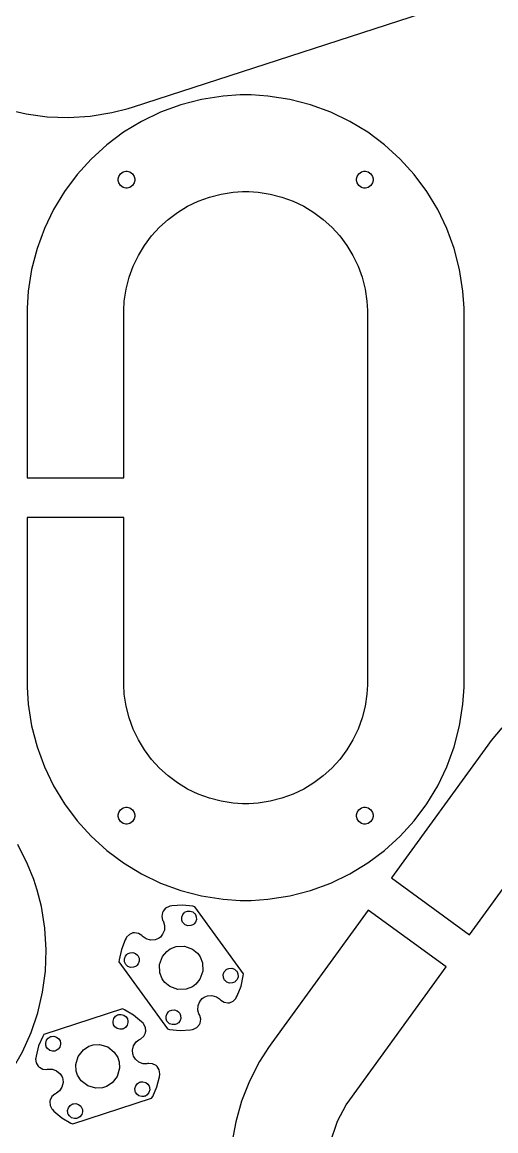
# Model space of a CAD drawing. Extents: x 0 to 47.8, y 0 to 94.9.
# Drawn here: x 9.64 to 15.6, y 25.35 to 39.3 of the extents above; entities that cross this region are included whole.
import ezdxf

# ---------------------------------------------------------------- set-up
doc = ezdxf.new("R2010")
doc.units = 0
doc.layers.get('0').update_dxf_attribs({"linetype": 'CONTINUOUS'})

msp = doc.modelspace()

# ---------------------------------------------------------------- linework, layer by layer
at = {"color": 0}
for points in [[(7.80111, 39.4874), (7.947, 39.2576), (8.11301, 39.046), (8.29742, 38.8532), (8.49849, 38.68), (8.71446, 38.5276), (8.94362, 38.3968), (9.18419, 38.2883), (9.43446, 38.2032), (9.69271, 38.1422), (9.95708, 38.1064), (10.226, 38.0965), (10.4976, 38.1135), (10.7701, 38.1582), (10.9751, 38.2099), (11.0419, 38.2317), (15.4453, 39.6624)], [(15.6819, 30.4213), (15.5465, 30.2589), (15.5053, 30.2021), (14.2914, 28.5315), (15.2743, 27.8174), (16.4882, 29.4879)], [(9.51421, 26.1161), (9.64512, 26.3453), (9.75358, 26.5858), (9.83871, 26.8361), (9.89963, 27.0943), (9.93549, 27.3586), (9.94536, 27.6275), (9.92839, 27.8992), (9.88362, 28.1717), (9.83197, 28.3767), (9.81028, 28.4435), (9.78851, 28.5104), (9.70985, 28.7065), (9.58583, 28.9533)], [(13.5131, 25.1879), (13.6101, 25.4736), (13.7213, 25.6796), (13.7667, 25.7422), (13.7667, 25.7422), (14.9804, 27.4128), (13.9975, 28.1269), (12.7837, 26.4564), (12.7424, 26.3996), (12.6299, 26.2206), (12.5032, 25.9751), (12.4031, 25.7222), (12.3294, 25.4633), (12.2817, 25.2008)]]:
    msp.add_lwpolyline(points, dxfattribs=at)
for points in [[(10.92, 30.9997), (10.92, 33.0647), (9.70497, 33.0647), (9.70497, 30.9997), (9.70497, 30.9294), (9.71912, 30.7186), (9.76079, 30.4456), (9.82856, 30.1821), (9.92106, 29.9293), (10.0368, 29.689), (10.1746, 29.4622), (10.3329, 29.2506), (10.5104, 29.0553), (10.7057, 28.8778), (10.9174, 28.7194), (11.1442, 28.5817), (11.3846, 28.4658), (11.6372, 28.3733), (11.9007, 28.3056), (12.1738, 28.2639), (12.3847, 28.2497), (12.455, 28.2497), (12.5252, 28.2497), (12.7361, 28.2639), (13.0092, 28.3056), (13.2727, 28.3733), (13.5254, 28.4658), (13.7658, 28.5817), (13.9925, 28.7194), (14.2042, 28.8778), (14.3996, 29.0553), (14.5769, 29.2506), (14.7353, 29.4622), (14.8731, 29.689), (14.9889, 29.9293), (15.0814, 30.1821), (15.149, 30.4456), (15.1907, 30.7186), (15.205, 30.9294), (15.205, 30.9997), (15.205, 35.6297), (15.205, 35.7), (15.1907, 35.911), (15.149, 36.184), (15.0814, 36.4475), (14.9889, 36.7001), (14.8731, 36.9406), (14.7353, 37.1674), (14.5769, 37.379), (14.3996, 37.5743), (14.2042, 37.7518), (13.9925, 37.9101), (13.7658, 38.0479), (13.5254, 38.1636), (13.2727, 38.2561), (13.0092, 38.3239), (12.7361, 38.3656), (12.5252, 38.3797), (12.455, 38.3797), (12.3847, 38.3797), (12.1738, 38.3656), (11.9007, 38.3239), (11.6372, 38.2561), (11.3846, 38.1636), (11.1442, 38.0479), (10.9174, 37.9101), (10.7057, 37.7518), (10.5104, 37.5743), (10.3329, 37.379), (10.1746, 37.1674), (10.0368, 36.9406), (9.92106, 36.7001), (9.82856, 36.4475), (9.76079, 36.184), (9.71912, 35.911), (9.70497, 35.7), (9.70497, 35.6297), (9.70497, 33.5647), (10.92, 33.5647), (10.92, 35.6297), (10.92, 35.669), (10.9279, 35.7867), (10.9511, 35.9392), (10.989, 36.0862), (11.0406, 36.2272), (11.1052, 36.3614), (11.1821, 36.4879), (11.2705, 36.6061), (11.3696, 36.7151), (11.4786, 36.8143), (11.5967, 36.9026), (11.7233, 36.9794), (11.8575, 37.0442), (11.9985, 37.0957), (12.1456, 37.1336), (12.298, 37.1568), (12.4157, 37.1647), (12.455, 37.1647), (12.4942, 37.1647), (12.6119, 37.1568), (12.7643, 37.1336), (12.9114, 37.0957), (13.0525, 37.0442), (13.1866, 36.9794), (13.3132, 36.9026), (13.4314, 36.8143), (13.5404, 36.7151), (13.6394, 36.6061), (13.7278, 36.4879), (13.8047, 36.3614), (13.8694, 36.2272), (13.921, 36.0862), (13.9589, 35.9392), (13.9821, 35.7867), (13.99, 35.669), (13.99, 35.6297), (13.99, 30.9997), (13.99, 30.9606), (13.9821, 30.8428), (13.9589, 30.6904), (13.921, 30.5433), (13.8694, 30.4022), (13.8047, 30.2681), (13.7278, 30.1415), (13.6394, 30.0233), (13.5404, 29.9143), (13.4314, 29.8153), (13.3132, 29.7269), (13.1866, 29.65), (13.0525, 29.5854), (12.9114, 29.5337), (12.7643, 29.496), (12.6119, 29.4728), (12.4942, 29.4647), (12.455, 29.4647), (12.4157, 29.4647), (12.298, 29.4728), (12.1456, 29.496), (11.9985, 29.5337), (11.8575, 29.5854), (11.7233, 29.65), (11.5967, 29.7269), (11.4786, 29.8153), (11.3696, 29.9143), (11.2705, 30.0233), (11.1821, 30.1415), (11.1052, 30.2681), (11.0406, 30.4022), (10.989, 30.5433), (10.9511, 30.6904), (10.9279, 30.8428), (10.92, 30.9606), (10.92, 30.9997)], [(10.85, 37.3147), (10.85, 37.325), (10.8582, 37.3557), (10.8808, 37.389), (10.9141, 37.4115), (10.9447, 37.4197), (10.955, 37.4197), (10.9652, 37.4197), (10.9958, 37.4115), (11.0292, 37.389), (11.0517, 37.3557), (11.06, 37.325), (11.06, 37.3147), (11.06, 37.3046), (11.0517, 37.2739), (11.0292, 37.2406), (10.9958, 37.2181), (10.9652, 37.2097), (10.955, 37.2097), (10.9447, 37.2097), (10.9141, 37.2181), (10.8808, 37.2406), (10.8582, 37.2739), (10.85, 37.3046), (10.85, 37.3147)], [(13.85, 37.3147), (13.85, 37.325), (13.8582, 37.3557), (13.8808, 37.389), (13.9142, 37.4115), (13.9447, 37.4197), (13.955, 37.4197), (13.9651, 37.4197), (13.9958, 37.4115), (14.0292, 37.389), (14.0517, 37.3557), (14.06, 37.325), (14.06, 37.3147), (14.06, 37.3046), (14.0517, 37.2739), (14.0292, 37.2406), (13.9958, 37.2181), (13.9651, 37.2097), (13.955, 37.2097), (13.9447, 37.2097), (13.9142, 37.2181), (13.8808, 37.2406), (13.8582, 37.2739), (13.85, 37.3046), (13.85, 37.3147)], [(10.85, 29.3147), (10.85, 29.325), (10.8582, 29.3557), (10.8808, 29.389), (10.9141, 29.4115), (10.9447, 29.4197), (10.955, 29.4197), (10.9652, 29.4197), (10.9958, 29.4115), (11.0292, 29.389), (11.0517, 29.3557), (11.06, 29.325), (11.06, 29.3147), (11.06, 29.3046), (11.0517, 29.2739), (11.0292, 29.2406), (10.9958, 29.2181), (10.9652, 29.2097), (10.955, 29.2097), (10.9447, 29.2097), (10.9141, 29.2181), (10.8808, 29.2406), (10.8582, 29.2739), (10.85, 29.3046), (10.85, 29.3147)], [(13.85, 29.3147), (13.85, 29.325), (13.8582, 29.3557), (13.8808, 29.389), (13.9142, 29.4115), (13.9447, 29.4197), (13.955, 29.4197), (13.9651, 29.4197), (13.9958, 29.4115), (14.0292, 29.389), (14.0517, 29.3557), (14.06, 29.325), (14.06, 29.3147), (14.06, 29.3046), (14.0517, 29.2739), (14.0292, 29.2406), (13.9958, 29.2181), (13.9651, 29.2097), (13.955, 29.2097), (13.9447, 29.2097), (13.9142, 29.2181), (13.8808, 29.2406), (13.8582, 29.2739), (13.85, 29.3046), (13.85, 29.3147)], [(11.154, 27.8007), (11.1471, 27.8082), (11.105, 27.8336), (11.0565, 27.8417), (11.0465, 27.8404), (11.0365, 27.8392), (10.9913, 27.8197), (10.9566, 27.7847), (10.9518, 27.7758), (10.9392, 27.7526), (10.8908, 27.6301), (10.8627, 27.5014), (10.8602, 27.475), (11.4725, 26.6322), (11.4983, 26.6265), (11.6294, 26.6135), (11.7609, 26.6217), (11.7869, 26.6264), (11.7969, 26.6282), (11.8407, 26.6506), (11.8733, 26.6874), (11.8776, 26.6965), (11.8818, 26.7057), (11.8892, 26.7543), (11.878, 26.8022), (11.873, 26.811), (11.8658, 26.8238), (11.8536, 26.8675), (11.8556, 26.9256), (11.8778, 26.9792), (11.907, 27.014), (11.9189, 27.0226), (11.9308, 27.0313), (11.9729, 27.0483), (12.0307, 27.0528), (12.0865, 27.0368), (12.1243, 27.0117), (12.1343, 27.0008), (12.1411, 26.9933), (12.1832, 26.9679), (12.2317, 26.9599), (12.2418, 26.9611), (12.2518, 26.9624), (12.2969, 26.9819), (12.3316, 27.0168), (12.3364, 27.0257), (12.349, 27.0489), (12.3973, 27.1715), (12.4255, 27.3001), (12.428, 27.3265), (11.8158, 28.1692), (11.7899, 28.175), (11.6588, 28.1881), (11.5273, 28.1799), (11.5013, 28.1751), (11.4913, 28.1733), (11.4475, 28.1511), (11.4149, 28.1142), (11.4107, 28.105), (11.4064, 28.0958), (11.399, 28.0472), (11.4102, 27.9993), (11.4152, 27.9906), (11.4224, 27.9778), (11.4346, 27.934), (11.4326, 27.876), (11.4104, 27.8224), (11.3812, 27.7876), (11.3694, 27.7789), (11.3575, 27.7703), (11.3153, 27.7532), (11.2575, 27.7488), (11.2017, 27.7647), (11.1638, 27.79), (11.154, 27.8007)], [(11.6668, 27.9678), (11.6615, 27.9751), (11.6513, 28.0017), (11.6501, 28.0376), (11.6623, 28.0714), (11.6802, 28.0935), (11.6876, 28.0988), (11.6949, 28.1042), (11.7214, 28.1143), (11.7573, 28.1156), (11.7911, 28.1032), (11.8132, 28.0854), (11.8185, 28.0781), (11.8238, 28.0707), (11.834, 28.0442), (11.8352, 28.0083), (11.8229, 27.9746), (11.8051, 27.9525), (11.7977, 27.9471), (11.7904, 27.9418), (11.7639, 27.9317), (11.728, 27.9304), (11.6942, 27.9426), (11.6722, 27.9606), (11.6668, 27.9678)], [(11.4217, 27.239), (11.4059, 27.2607), (11.3762, 27.3385), (11.3724, 27.4437), (11.4085, 27.5429), (11.4608, 27.6075), (11.4825, 27.6233), (11.5041, 27.639), (11.5818, 27.6688), (11.6871, 27.6724), (11.7862, 27.6364), (11.8509, 27.584), (11.8666, 27.5624), (11.8823, 27.5408), (11.912, 27.4631), (11.9158, 27.3578), (11.8797, 27.2588), (11.8274, 27.194), (11.8058, 27.1783), (11.7841, 27.1626), (11.7064, 27.1329), (11.6011, 27.1292), (11.502, 27.1653), (11.4373, 27.2175), (11.4217, 27.239)], [(10.9461, 27.4442), (10.9408, 27.4517), (10.9306, 27.4781), (10.9294, 27.514), (10.9416, 27.5478), (10.9595, 27.5699), (10.9668, 27.5751), (10.9742, 27.5806), (11.0007, 27.5907), (11.0366, 27.5919), (11.0704, 27.5796), (11.0924, 27.5618), (11.0978, 27.5544), (11.1031, 27.5471), (11.1132, 27.5206), (11.1145, 27.4846), (11.1022, 27.4508), (11.0844, 27.4289), (11.077, 27.4235), (11.0697, 27.4182), (11.0432, 27.4081), (11.0073, 27.4068), (10.9735, 27.419), (10.9514, 27.4369), (10.9461, 27.4442)], [(12.1904, 27.2471), (12.1851, 27.2544), (12.175, 27.281), (12.1737, 27.3169), (12.186, 27.3507), (12.2038, 27.3728), (12.2112, 27.3781), (12.2185, 27.3835), (12.245, 27.3936), (12.2809, 27.3949), (12.3147, 27.3825), (12.3367, 27.3647), (12.3421, 27.3574), (12.3474, 27.35), (12.3576, 27.3235), (12.3588, 27.2876), (12.3466, 27.2539), (12.3288, 27.2318), (12.3214, 27.2264), (12.314, 27.2211), (12.2875, 27.211), (12.2516, 27.2097), (12.2178, 27.2219), (12.1958, 27.2399), (12.1904, 27.2471)], [(11.1253, 26.5031), (11.1344, 26.5072), (11.1717, 26.5394), (11.1943, 26.5831), (11.1962, 26.5931), (11.1981, 26.6029), (11.1935, 26.6519), (11.1711, 26.6957), (11.1641, 26.7031), (11.1458, 26.7222), (11.0443, 26.8061), (10.9306, 26.8726), (10.9063, 26.8831), (9.91558, 26.5613), (9.90207, 26.5385), (9.84924, 26.4178), (9.81629, 26.2901), (9.81282, 26.2639), (9.81147, 26.254), (9.81907, 26.2054), (9.84407, 26.1631), (9.85151, 26.1561), (9.85889, 26.1492), (9.90289, 26.1272), (9.95187, 26.1231), (9.96181, 26.125), (9.97618, 26.1279), (10.0216, 26.1261), (10.0761, 26.1063), (10.1202, 26.0686), (10.1443, 26.03), (10.1489, 26.0161), (10.1534, 26.0021), (10.1566, 25.9568), (10.143, 25.9004), (10.1106, 25.8524), (10.0749, 25.824), (10.0616, 25.8179), (10.0524, 25.8137), (10.0152, 25.7815), (9.99251, 25.7379), (9.99061, 25.7279), (9.98867, 25.7181), (9.99333, 25.6692), (10.0157, 25.6253), (10.0227, 25.6181), (10.041, 25.5989), (10.1425, 25.515), (10.2563, 25.4485), (10.2806, 25.4379), (11.2713, 25.7599), (11.2847, 25.7826), (11.3376, 25.9033), (11.3705, 26.0308), (11.374, 26.0571), (11.3753, 26.0671), (11.3677, 26.1157), (11.3427, 26.1581), (11.3353, 26.165), (11.3279, 26.1718), (11.2839, 26.1939), (11.2349, 26.1981), (11.225, 26.196), (11.2106, 26.1931), (11.1652, 26.195), (11.1107, 26.2147), (11.0666, 26.2525), (11.0425, 26.291), (11.038, 26.305), (11.0334, 26.3189), (11.0302, 26.3643), (11.0438, 26.4207), (11.0762, 26.4688), (11.1119, 26.4971), (11.1253, 26.5031)], [(10.8504, 26.811), (10.8591, 26.8137), (10.8874, 26.8153), (10.9219, 26.8053), (10.9503, 26.7832), (10.9657, 26.7594), (10.9685, 26.7507), (10.9713, 26.7421), (10.9728, 26.7138), (10.9629, 26.6793), (10.9408, 26.651), (10.917, 26.6354), (10.9084, 26.6326), (10.8997, 26.6299), (10.8714, 26.6283), (10.8369, 26.6383), (10.8085, 26.6604), (10.793, 26.6842), (10.7903, 26.6928), (10.7874, 26.7015), (10.786, 26.7299), (10.7958, 26.7643), (10.818, 26.7926), (10.8417, 26.8081), (10.8504, 26.811)], [(11.4697, 26.7235), (11.4644, 26.7308), (11.4542, 26.7574), (11.453, 26.7933), (11.4653, 26.8271), (11.4831, 26.8492), (11.4905, 26.8544), (11.4978, 26.8599), (11.5243, 26.87), (11.5602, 26.8712), (11.594, 26.8589), (11.616, 26.8411), (11.6214, 26.8338), (11.6267, 26.8264), (11.6369, 26.7999), (11.6381, 26.7639), (11.6259, 26.7301), (11.6081, 26.7081), (11.6007, 26.7028), (11.5933, 26.6974), (11.5668, 26.6872), (11.5309, 26.686), (11.4971, 26.6983), (11.475, 26.7161), (11.4697, 26.7235)], [(10.0032, 26.5357), (10.0118, 26.5385), (10.0402, 26.54), (10.0747, 26.53), (10.103, 26.5079), (10.1185, 26.4842), (10.1213, 26.4754), (10.1241, 26.4668), (10.1255, 26.4385), (10.1157, 26.404), (10.0935, 26.3757), (10.0698, 26.3601), (10.0611, 26.3574), (10.0525, 26.3546), (10.0241, 26.3531), (9.98958, 26.3629), (9.96126, 26.3851), (9.94581, 26.4089), (9.94303, 26.4175), (9.94021, 26.4262), (9.93875, 26.4546), (9.94863, 26.489), (9.97076, 26.5174), (9.99451, 26.5329), (10.0032, 26.5357)], [(10.5085, 26.4221), (10.5339, 26.4303), (10.6169, 26.4346), (10.7183, 26.4056), (10.8013, 26.3407), (10.8467, 26.271), (10.855, 26.2456), (10.8632, 26.2201), (10.8675, 26.1371), (10.8384, 26.0357), (10.7735, 25.9526), (10.7038, 25.9072), (10.6784, 25.899), (10.6529, 25.8907), (10.5699, 25.8865), (10.4685, 25.9156), (10.3855, 25.9804), (10.3401, 26.0501), (10.3319, 26.0756), (10.3236, 26.101), (10.3193, 26.184), (10.3484, 26.2854), (10.4133, 26.3685), (10.483, 26.4138), (10.5085, 26.4221)], [(11.1257, 25.9638), (11.1343, 25.9665), (11.1627, 25.9681), (11.1972, 25.9581), (11.2255, 25.936), (11.241, 25.9122), (11.2438, 25.9035), (11.2466, 25.8949), (11.248, 25.8665), (11.2382, 25.8319), (11.216, 25.8038), (11.1923, 25.7882), (11.1837, 25.7854), (11.175, 25.7825), (11.1467, 25.7811), (11.1121, 25.791), (11.0838, 25.8132), (11.0683, 25.8369), (11.0655, 25.8456), (11.0627, 25.8542), (11.0612, 25.8825), (11.0711, 25.9171), (11.0933, 25.9454), (11.117, 25.9608), (11.1257, 25.9638)], [(10.2785, 25.6883), (10.2871, 25.6913), (10.3154, 25.6926), (10.35, 25.6828), (10.3783, 25.6607), (10.3938, 25.6369), (10.3966, 25.6282), (10.3994, 25.6196), (10.4008, 25.5912), (10.3909, 25.5567), (10.3688, 25.5285), (10.3451, 25.5129), (10.3364, 25.5101), (10.3278, 25.5074), (10.2994, 25.5058), (10.2649, 25.5157), (10.2365, 25.5379), (10.2211, 25.5617), (10.2183, 25.5703), (10.2155, 25.5789), (10.214, 25.6072), (10.2239, 25.6418), (10.246, 25.6701), (10.2698, 25.6856), (10.2785, 25.6883)]]:
    msp.add_lwpolyline(points, close=True, dxfattribs=at)

doc.saveas('drawing.dxf')
